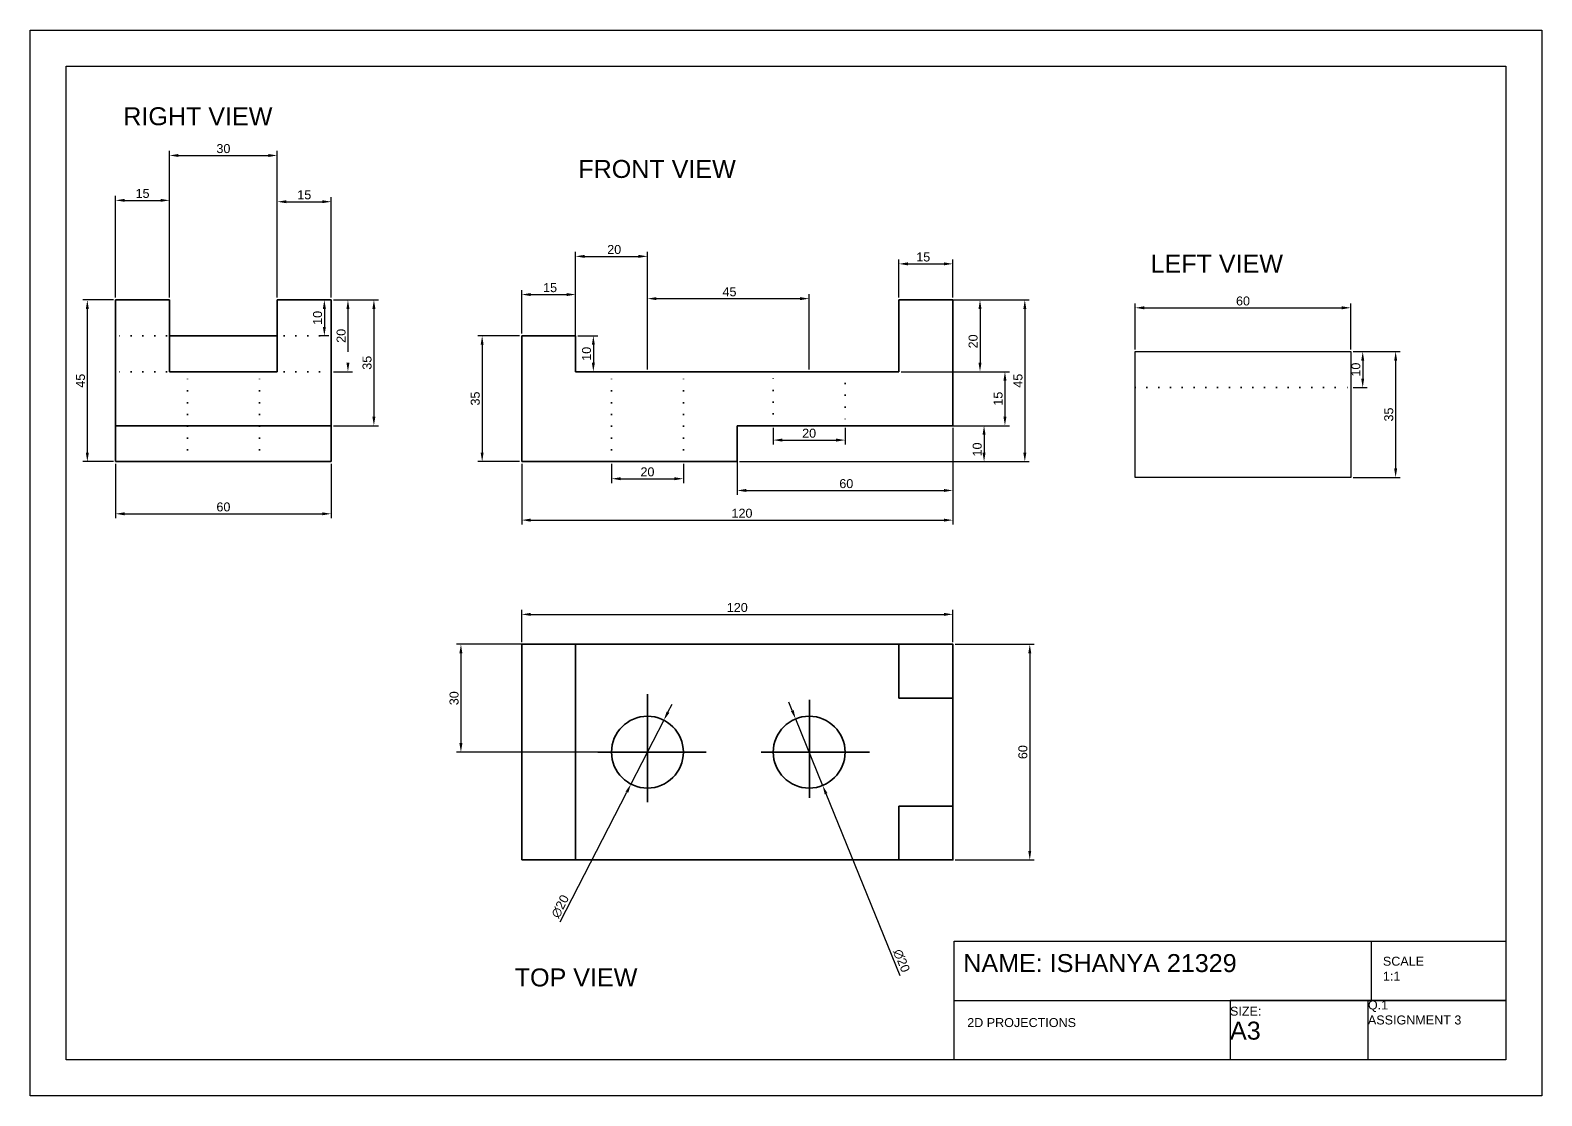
# Model space of a CAD drawing. Header units: millimetres. Extents: x 2797 to 3816, y 4625 to 5188.
# Drawn here: x 3395.1 to 3815.8, y 4891.7 to 5188.2 of the extents above; entities that cross this region are included whole.
import ezdxf

# ---------------------------------------------------------------- set-up
doc = ezdxf.new("R2010")
doc.units = ezdxf.units.MM
for name, pattern in [('ACAD_ISO02W100', [15, 12, -3]), ('ACAD_ISO07W100', [3, 0, -3]), ('DOT2', [3.175, 0, -3.175])]:
    doc.linetypes.add(name, pattern=pattern)
doc.layers.get('0').update_dxf_attribs({"lineweight": 35})
doc.layers.add('dim', color=7, linetype='ACAD_ISO07W100')
doc.layers.add('Layer1', color=7, linetype='ACAD_ISO07W100', lineweight=40)
doc.styles.get("Standard").update_dxf_attribs({"font": 'arial.ttf'})
doc.dimstyles.new('ISO-25', dxfattribs={"dimtxt": 2.5, "dimasz": 2.5, "dimexe": 1.25, "dimexo": 0.625, "dimtad": 1, "dimtxsty": 'Standard', "dimcen": 2.5, "dimclrd": 6, "dimclre": 160, "dimadec": 0, "dimazin": 0, "dimtfac": 1, "dimtmove": 0, "dimatfit": 3, "dimfxl": 1, "dimarcsym": 0})

# ---------------------------------------------------------------- blocks, each defined once
blk = doc.blocks.new('*D72')
at = {"layer": 'Defpoints', "color": 0, "linetype": 'Continuous', "lineweight": 30, "transparency": 16777216}
for p in [(3608.13, 4996.56), (3615.66, 4978.03)]:
    blk.add_point(p, dxfattribs=at)
at = {"layer": 'dim', "color": 6, "linetype": 'Continuous', "lineweight": -2, "transparency": 16777216}
for p, q in [((3607.19, 4998.88), (3606.25, 5001.19)), ((3608.13, 4996.56), (3615.66, 4978.03)), ((3637.2, 4925.02), (3616.6, 4975.72))]:
    blk.add_line(p, q, dxfattribs=at)
at = {"layer": 'dim', "color": 6, "linetype": 'Continuous', "lineweight": 30, "transparency": 16777216}
for points in [[(3607.58, 4999.04), (3606.81, 4998.72), (3608.13, 4996.56)], [(3616.99, 4975.87), (3616.22, 4975.56), (3615.66, 4978.03)]]:
    blk.add_solid(points, dxfattribs=at)
at = {"layer": 'dim', "color": 0, "linetype": 'Continuous', "lineweight": 25, "transparency": 16777216, "insert": (3637.61, 4929.26), "char_height": 2.5, "attachment_point": 5, "rotation": 292.1133}
blk.add_mtext('∅20', dxfattribs=at)
blk = doc.blocks.new('*D73')
at = {"layer": 'Defpoints', "color": 0, "linetype": 'Continuous', "lineweight": 30, "transparency": 16777216}
for p in [(3418.89, 5068.13), (3478.89, 5068.13), (3478.89, 5053.61)]:
    blk.add_point(p, dxfattribs=at)
at = {"layer": 'dim', "color": 160, "linetype": 'Continuous', "lineweight": -2, "transparency": 16777216}
for p, q in [((3418.89, 5067.51), (3418.89, 5052.36)), ((3478.89, 5067.51), (3478.89, 5052.36))]:
    blk.add_line(p, q, dxfattribs=at)
at = {"layer": 'dim', "color": 6, "linetype": 'Continuous', "lineweight": -2, "transparency": 16777216}
blk.add_line((3421.39, 5053.61), (3476.39, 5053.61), dxfattribs=at)
at = {"layer": 'dim', "color": 6, "linetype": 'Continuous', "lineweight": 30, "transparency": 16777216}
for points in [[(3421.39, 5054.03), (3421.39, 5053.19), (3418.89, 5053.61)], [(3476.39, 5054.03), (3476.39, 5053.19), (3478.89, 5053.61)]]:
    blk.add_solid(points, dxfattribs=at)
at = {"layer": 'dim', "color": 0, "linetype": 'Continuous', "lineweight": 25, "transparency": 16777216, "insert": (3448.89, 5055.51), "char_height": 2.5, "attachment_point": 5}
blk.add_mtext('60', dxfattribs=at)
blk = doc.blocks.new('*D74')
at = {"layer": 'Defpoints', "color": 0, "linetype": 'Continuous', "lineweight": 30, "transparency": 16777216}
for p in [(3636.9, 5113.13), (3636.9, 5093.13), (3659.45, 5093.13)]:
    blk.add_point(p, dxfattribs=at)
at = {"layer": 'dim', "color": 160, "linetype": 'Continuous', "lineweight": -2, "transparency": 16777216}
for p, q in [((3637.52, 5113.13), (3660.7, 5113.13)), ((3637.52, 5093.13), (3660.7, 5093.13))]:
    blk.add_line(p, q, dxfattribs=at)
at = {"layer": 'dim', "color": 6, "linetype": 'Continuous', "lineweight": -2, "transparency": 16777216}
blk.add_line((3659.45, 5110.63), (3659.45, 5095.63), dxfattribs=at)
at = {"layer": 'dim', "color": 6, "linetype": 'Continuous', "lineweight": 30, "transparency": 16777216}
for points in [[(3659.03, 5110.63), (3659.86, 5110.63), (3659.45, 5113.13)], [(3659.03, 5095.63), (3659.86, 5095.63), (3659.45, 5093.13)]]:
    blk.add_solid(points, dxfattribs=at)
at = {"layer": 'dim', "color": 0, "linetype": 'Continuous', "lineweight": 25, "transparency": 16777216, "insert": (3657.54, 5101.58), "char_height": 2.5, "attachment_point": 5, "rotation": 90}
blk.add_mtext('20', dxfattribs=at)
blk = doc.blocks.new('*D75')
at = {"layer": 'Defpoints', "color": 0, "linetype": 'Continuous', "lineweight": 30, "transparency": 16777216}
for p in [(3651.9, 5123.15), (3636.9, 5113.13), (3651.9, 5113.13)]:
    blk.add_point(p, dxfattribs=at)
at = {"layer": 'dim', "color": 160, "linetype": 'Continuous', "lineweight": -2, "transparency": 16777216}
for p, q in [((3636.9, 5113.76), (3636.9, 5124.4)), ((3651.9, 5113.76), (3651.9, 5124.4))]:
    blk.add_line(p, q, dxfattribs=at)
at = {"layer": 'dim', "color": 6, "linetype": 'Continuous', "lineweight": -2, "transparency": 16777216}
blk.add_line((3639.4, 5123.15), (3649.4, 5123.15), dxfattribs=at)
at = {"layer": 'dim', "color": 6, "linetype": 'Continuous', "lineweight": 30, "transparency": 16777216}
for points in [[(3639.4, 5123.57), (3639.4, 5122.73), (3636.9, 5123.15)], [(3649.4, 5123.57), (3649.4, 5122.73), (3651.9, 5123.15)]]:
    blk.add_solid(points, dxfattribs=at)
at = {"layer": 'dim', "color": 0, "linetype": 'Continuous', "lineweight": 25, "transparency": 16777216, "insert": (3643.65, 5125.05), "char_height": 2.5, "attachment_point": 5}
blk.add_mtext('15', dxfattribs=at)
blk = doc.blocks.new('*D76')
at = {"layer": 'Defpoints', "color": 0, "linetype": 'Continuous', "lineweight": 30, "transparency": 16777216}
for p in [(3636.9, 5093.13), (3636.9, 5078.13), (3666.39, 5078.13)]:
    blk.add_point(p, dxfattribs=at)
at = {"layer": 'dim', "color": 160, "linetype": 'Continuous', "lineweight": -2, "transparency": 16777216}
for p, q in [((3637.52, 5093.13), (3667.64, 5093.13)), ((3637.52, 5078.13), (3667.64, 5078.13))]:
    blk.add_line(p, q, dxfattribs=at)
at = {"layer": 'dim', "color": 6, "linetype": 'Continuous', "lineweight": -2, "transparency": 16777216}
blk.add_line((3666.39, 5090.63), (3666.39, 5080.63), dxfattribs=at)
at = {"layer": 'dim', "color": 6, "linetype": 'Continuous', "lineweight": 30, "transparency": 16777216}
for points in [[(3665.97, 5090.63), (3666.81, 5090.63), (3666.39, 5093.13)], [(3665.97, 5080.63), (3666.81, 5080.63), (3666.39, 5078.13)]]:
    blk.add_solid(points, dxfattribs=at)
at = {"layer": 'dim', "color": 0, "linetype": 'Continuous', "lineweight": 25, "transparency": 16777216, "insert": (3664.49, 5085.63), "char_height": 2.5, "attachment_point": 5, "rotation": 90}
blk.add_mtext('15', dxfattribs=at)
blk = doc.blocks.new('*D77')
at = {"layer": 'Defpoints', "color": 0, "linetype": 'Continuous', "lineweight": 30, "transparency": 16777216}
for p in [(3591.9, 5078.13), (3591.9, 5068.13), (3660.58, 5068.13)]:
    blk.add_point(p, dxfattribs=at)
at = {"layer": 'dim', "color": 160, "linetype": 'Continuous', "lineweight": -2, "transparency": 16777216}
for p, q in [((3592.52, 5078.13), (3661.83, 5078.13)), ((3592.52, 5068.13), (3661.83, 5068.13))]:
    blk.add_line(p, q, dxfattribs=at)
at = {"layer": 'dim', "color": 6, "linetype": 'Continuous', "lineweight": -2, "transparency": 16777216}
blk.add_line((3660.58, 5075.63), (3660.58, 5070.63), dxfattribs=at)
at = {"layer": 'dim', "color": 6, "linetype": 'Continuous', "lineweight": 30, "transparency": 16777216}
for points in [[(3660.16, 5075.63), (3661, 5075.63), (3660.58, 5078.13)], [(3660.16, 5070.63), (3661, 5070.63), (3660.58, 5068.13)]]:
    blk.add_solid(points, dxfattribs=at)
at = {"layer": 'dim', "color": 0, "linetype": 'Continuous', "lineweight": 25, "transparency": 16777216, "insert": (3658.68, 5071.51), "char_height": 2.5, "attachment_point": 5, "rotation": 90}
blk.add_mtext('10', dxfattribs=at)
blk = doc.blocks.new('*D78')
at = {"layer": 'Defpoints', "color": 0, "linetype": 'Continuous', "lineweight": 30, "transparency": 16777216}
for p in [(3531.9, 5103.13), (3520.9, 5068.13), (3531.9, 5068.13)]:
    blk.add_point(p, dxfattribs=at)
at = {"layer": 'dim', "color": 160, "linetype": 'Continuous', "lineweight": -2, "transparency": 16777216}
for p, q in [((3531.27, 5103.13), (3519.65, 5103.13)), ((3531.27, 5068.13), (3519.65, 5068.13))]:
    blk.add_line(p, q, dxfattribs=at)
at = {"layer": 'dim', "color": 6, "linetype": 'Continuous', "lineweight": -2, "transparency": 16777216}
blk.add_line((3520.9, 5100.63), (3520.9, 5070.63), dxfattribs=at)
at = {"layer": 'dim', "color": 6, "linetype": 'Continuous', "lineweight": 30, "transparency": 16777216}
for points in [[(3520.48, 5100.63), (3521.31, 5100.63), (3520.9, 5103.13)], [(3520.48, 5070.63), (3521.31, 5070.63), (3520.9, 5068.13)]]:
    blk.add_solid(points, dxfattribs=at)
at = {"layer": 'dim', "color": 0, "linetype": 'Continuous', "lineweight": 25, "transparency": 16777216, "insert": (3518.99, 5085.68), "char_height": 2.5, "attachment_point": 5, "rotation": 90}
blk.add_mtext('35', dxfattribs=at)
blk = doc.blocks.new('*D79')
at = {"layer": 'Defpoints', "color": 0, "linetype": 'Continuous', "lineweight": 30, "transparency": 16777216}
for p in [(3546.9, 5114.61), (3531.9, 5103.13), (3546.9, 5103.13)]:
    blk.add_point(p, dxfattribs=at)
at = {"layer": 'dim', "color": 160, "linetype": 'Continuous', "lineweight": -2, "transparency": 16777216}
for p, q in [((3531.9, 5103.76), (3531.9, 5115.86)), ((3546.9, 5103.76), (3546.9, 5115.86))]:
    blk.add_line(p, q, dxfattribs=at)
at = {"layer": 'dim', "color": 6, "linetype": 'Continuous', "lineweight": -2, "transparency": 16777216}
blk.add_line((3534.4, 5114.61), (3544.4, 5114.61), dxfattribs=at)
at = {"layer": 'dim', "color": 6, "linetype": 'Continuous', "lineweight": 30, "transparency": 16777216}
for points in [[(3534.4, 5115.03), (3534.4, 5114.2), (3531.9, 5114.61)], [(3544.4, 5115.03), (3544.4, 5114.2), (3546.9, 5114.61)]]:
    blk.add_solid(points, dxfattribs=at)
at = {"layer": 'dim', "color": 0, "linetype": 'Continuous', "lineweight": 25, "transparency": 16777216, "insert": (3539.81, 5116.52), "char_height": 2.5, "attachment_point": 5}
blk.add_mtext('15', dxfattribs=at)
blk = doc.blocks.new('*D80')
at = {"layer": 'Defpoints', "color": 0, "linetype": 'Continuous', "lineweight": 30, "transparency": 16777216}
for p in [(3591.9, 5078.13), (3651.9, 5078.13), (3651.9, 5060.1)]:
    blk.add_point(p, dxfattribs=at)
at = {"layer": 'dim', "color": 160, "linetype": 'Continuous', "lineweight": -2, "transparency": 16777216}
for p, q in [((3591.9, 5077.51), (3591.9, 5058.85)), ((3651.9, 5077.51), (3651.9, 5058.85))]:
    blk.add_line(p, q, dxfattribs=at)
at = {"layer": 'dim', "color": 6, "linetype": 'Continuous', "lineweight": -2, "transparency": 16777216}
blk.add_line((3594.4, 5060.1), (3649.4, 5060.1), dxfattribs=at)
at = {"layer": 'dim', "color": 6, "linetype": 'Continuous', "lineweight": 30, "transparency": 16777216}
for points in [[(3594.4, 5060.52), (3594.4, 5059.69), (3591.9, 5060.1)], [(3649.4, 5060.52), (3649.4, 5059.69), (3651.9, 5060.1)]]:
    blk.add_solid(points, dxfattribs=at)
at = {"layer": 'dim', "color": 0, "linetype": 'Continuous', "lineweight": 25, "transparency": 16777216, "insert": (3622.24, 5062), "char_height": 2.5, "attachment_point": 5}
blk.add_mtext('60', dxfattribs=at)
blk = doc.blocks.new('*D81')
at = {"layer": 'Defpoints', "color": 0, "linetype": 'Continuous', "lineweight": 30, "transparency": 16777216}
for p in [(3531.9, 5068.13), (3651.9, 5068.13), (3651.9, 5051.85)]:
    blk.add_point(p, dxfattribs=at)
at = {"layer": 'dim', "color": 160, "linetype": 'Continuous', "lineweight": -2, "transparency": 16777216}
for p, q in [((3531.9, 5067.51), (3531.9, 5050.6)), ((3651.9, 5067.51), (3651.9, 5050.6))]:
    blk.add_line(p, q, dxfattribs=at)
at = {"layer": 'dim', "color": 6, "linetype": 'Continuous', "lineweight": -2, "transparency": 16777216}
blk.add_line((3534.4, 5051.85), (3649.4, 5051.85), dxfattribs=at)
at = {"layer": 'dim', "color": 6, "linetype": 'Continuous', "lineweight": 30, "transparency": 16777216}
for points in [[(3534.4, 5052.27), (3534.4, 5051.43), (3531.9, 5051.85)], [(3649.4, 5052.27), (3649.4, 5051.43), (3651.9, 5051.85)]]:
    blk.add_solid(points, dxfattribs=at)
at = {"layer": 'dim', "color": 0, "linetype": 'Continuous', "lineweight": 25, "transparency": 16777216, "insert": (3593.21, 5053.75), "char_height": 2.5, "attachment_point": 5}
blk.add_mtext('120', dxfattribs=at)
blk = doc.blocks.new('*D82')
at = {"layer": 'Defpoints', "color": 0, "linetype": 'Continuous', "lineweight": 30, "transparency": 16777216}
for p in [(3433.89, 5140.82), (3418.89, 5113.13), (3433.89, 5113.13)]:
    blk.add_point(p, dxfattribs=at)
at = {"layer": 'dim', "color": 160, "linetype": 'Continuous', "lineweight": -2, "transparency": 16777216}
for p, q in [((3418.89, 5113.76), (3418.89, 5142.07)), ((3433.89, 5113.76), (3433.89, 5142.07))]:
    blk.add_line(p, q, dxfattribs=at)
at = {"layer": 'dim', "color": 6, "linetype": 'Continuous', "lineweight": -2, "transparency": 16777216}
blk.add_line((3421.39, 5140.82), (3431.39, 5140.82), dxfattribs=at)
at = {"layer": 'dim', "color": 6, "linetype": 'Continuous', "lineweight": 30, "transparency": 16777216}
for points in [[(3421.39, 5141.24), (3421.39, 5140.41), (3418.89, 5140.82)], [(3431.39, 5141.24), (3431.39, 5140.41), (3433.89, 5140.82)]]:
    blk.add_solid(points, dxfattribs=at)
at = {"layer": 'dim', "color": 0, "linetype": 'Continuous', "lineweight": 25, "transparency": 16777216, "insert": (3426.39, 5142.73), "char_height": 2.5, "attachment_point": 5}
blk.add_mtext('15', dxfattribs=at)
blk = doc.blocks.new('*D83')
at = {"layer": 'Defpoints', "color": 0, "linetype": 'Continuous', "lineweight": 30, "transparency": 16777216}
for p in [(3478.89, 5140.44), (3463.89, 5113.13), (3478.89, 5113.13)]:
    blk.add_point(p, dxfattribs=at)
at = {"layer": 'dim', "color": 160, "linetype": 'Continuous', "lineweight": -2, "transparency": 16777216}
for p, q in [((3463.89, 5113.76), (3463.89, 5141.69)), ((3478.89, 5113.76), (3478.89, 5141.69))]:
    blk.add_line(p, q, dxfattribs=at)
at = {"layer": 'dim', "color": 6, "linetype": 'Continuous', "lineweight": -2, "transparency": 16777216}
blk.add_line((3466.39, 5140.44), (3476.39, 5140.44), dxfattribs=at)
at = {"layer": 'dim', "color": 6, "linetype": 'Continuous', "lineweight": 30, "transparency": 16777216}
for points in [[(3466.39, 5140.86), (3466.39, 5140.03), (3463.89, 5140.44)], [(3476.39, 5140.86), (3476.39, 5140.03), (3478.89, 5140.44)]]:
    blk.add_solid(points, dxfattribs=at)
at = {"layer": 'dim', "color": 0, "linetype": 'Continuous', "lineweight": 25, "transparency": 16777216, "insert": (3471.39, 5142.35), "char_height": 2.5, "attachment_point": 5}
blk.add_mtext('15', dxfattribs=at)
blk = doc.blocks.new('*D84')
at = {"layer": 'Defpoints', "color": 0, "linetype": 'Continuous', "lineweight": 30, "transparency": 16777216}
for p in [(3463.89, 5153.31), (3433.89, 5113.13), (3463.89, 5113.13)]:
    blk.add_point(p, dxfattribs=at)
at = {"layer": 'dim', "color": 160, "linetype": 'Continuous', "lineweight": -2, "transparency": 16777216}
for p, q in [((3433.89, 5113.76), (3433.89, 5154.56)), ((3463.89, 5113.76), (3463.89, 5154.56))]:
    blk.add_line(p, q, dxfattribs=at)
at = {"layer": 'dim', "color": 6, "linetype": 'Continuous', "lineweight": -2, "transparency": 16777216}
blk.add_line((3436.39, 5153.31), (3461.39, 5153.31), dxfattribs=at)
at = {"layer": 'dim', "color": 6, "linetype": 'Continuous', "lineweight": 30, "transparency": 16777216}
for points in [[(3436.39, 5153.72), (3436.39, 5152.89), (3433.89, 5153.31)], [(3461.39, 5153.72), (3461.39, 5152.89), (3463.89, 5153.31)]]:
    blk.add_solid(points, dxfattribs=at)
at = {"layer": 'dim', "color": 0, "linetype": 'Continuous', "lineweight": 25, "transparency": 16777216, "insert": (3448.89, 5155.21), "char_height": 2.5, "attachment_point": 5}
blk.add_mtext('30', dxfattribs=at)
blk = doc.blocks.new('*D85')
at = {"layer": 'Defpoints', "color": 0, "linetype": 'Continuous', "lineweight": 30, "transparency": 16777216}
for p in [(3566.9, 5017.3), (3514.99, 4987.3), (3566.9, 4987.3)]:
    blk.add_point(p, dxfattribs=at)
at = {"layer": 'dim', "color": 160, "linetype": 'Continuous', "lineweight": -2, "transparency": 16777216}
for p, q in [((3566.27, 5017.3), (3513.74, 5017.3)), ((3566.27, 4987.3), (3513.74, 4987.3))]:
    blk.add_line(p, q, dxfattribs=at)
at = {"layer": 'dim', "color": 6, "linetype": 'Continuous', "lineweight": -2, "transparency": 16777216}
blk.add_line((3514.99, 5014.8), (3514.99, 4989.8), dxfattribs=at)
at = {"layer": 'dim', "color": 6, "linetype": 'Continuous', "lineweight": 30, "transparency": 16777216}
for points in [[(3514.57, 5014.8), (3515.4, 5014.8), (3514.99, 5017.3)], [(3514.57, 4989.8), (3515.4, 4989.8), (3514.99, 4987.3)]]:
    blk.add_solid(points, dxfattribs=at)
at = {"layer": 'dim', "color": 0, "linetype": 'Continuous', "lineweight": 25, "transparency": 16777216, "insert": (3513.09, 5002.3), "char_height": 2.5, "attachment_point": 5, "rotation": 90}
blk.add_mtext('30', dxfattribs=at)
blk = doc.blocks.new('*D86')
at = {"layer": 'Defpoints', "color": 0, "linetype": 'Continuous', "lineweight": 30, "transparency": 16777216}
for p in [(3571.47, 4996.19), (3562.32, 4978.4)]:
    blk.add_point(p, dxfattribs=at)
at = {"layer": 'dim', "color": 6, "linetype": 'Continuous', "lineweight": -2, "transparency": 16777216}
for p, q in [((3572.61, 4998.41), (3573.75, 5000.64)), ((3571.47, 4996.19), (3562.32, 4978.4)), ((3542.65, 4940.13), (3561.18, 4976.18))]:
    blk.add_line(p, q, dxfattribs=at)
at = {"layer": 'dim', "color": 6, "linetype": 'Continuous', "lineweight": 30, "transparency": 16777216}
for points in [[(3572.24, 4998.61), (3572.98, 4998.22), (3571.47, 4996.19)], [(3560.81, 4976.37), (3561.55, 4975.99), (3562.32, 4978.4)]]:
    blk.add_solid(points, dxfattribs=at)
at = {"layer": 'dim', "color": 0, "linetype": 'Continuous', "lineweight": 25, "transparency": 16777216, "insert": (3542.62, 4944.38), "char_height": 2.5, "attachment_point": 5, "rotation": 62.7958}
blk.add_mtext('∅20', dxfattribs=at)
blk = doc.blocks.new('*D87')
at = {"layer": 'Defpoints', "color": 0, "linetype": 'Continuous', "lineweight": 30, "transparency": 16777216}
for p in [(3566.9, 5125.24), (3546.9, 5093.13), (3566.9, 5093.13)]:
    blk.add_point(p, dxfattribs=at)
at = {"layer": 'dim', "color": 160, "linetype": 'Continuous', "lineweight": -2, "transparency": 16777216}
for p, q in [((3546.9, 5093.76), (3546.9, 5126.49)), ((3566.9, 5093.76), (3566.9, 5126.49))]:
    blk.add_line(p, q, dxfattribs=at)
at = {"layer": 'dim', "color": 6, "linetype": 'Continuous', "lineweight": -2, "transparency": 16777216}
blk.add_line((3549.4, 5125.24), (3564.4, 5125.24), dxfattribs=at)
at = {"layer": 'dim', "color": 6, "linetype": 'Continuous', "lineweight": 30, "transparency": 16777216}
for points in [[(3549.4, 5125.65), (3549.4, 5124.82), (3546.9, 5125.24)], [(3564.4, 5125.65), (3564.4, 5124.82), (3566.9, 5125.24)]]:
    blk.add_solid(points, dxfattribs=at)
at = {"layer": 'dim', "color": 0, "linetype": 'Continuous', "lineweight": 25, "transparency": 16777216, "insert": (3557.65, 5127.14), "char_height": 2.5, "attachment_point": 5}
blk.add_mtext('20', dxfattribs=at)
blk = doc.blocks.new('*D68')
at = {"layer": 'Defpoints', "color": 0, "linetype": 'Continuous', "lineweight": 30, "transparency": 16777216}
for p in [(3611.9, 5113.48), (3566.9, 5093.13), (3611.9, 5093.13)]:
    blk.add_point(p, dxfattribs=at)
at = {"layer": 'dim', "color": 160, "linetype": 'Continuous', "lineweight": -2, "transparency": 16777216}
for p, q in [((3566.9, 5093.76), (3566.9, 5114.73)), ((3611.9, 5093.76), (3611.9, 5114.73))]:
    blk.add_line(p, q, dxfattribs=at)
at = {"layer": 'dim', "color": 6, "linetype": 'Continuous', "lineweight": -2, "transparency": 16777216}
blk.add_line((3569.4, 5113.48), (3609.4, 5113.48), dxfattribs=at)
at = {"layer": 'dim', "color": 6, "linetype": 'Continuous', "lineweight": 30, "transparency": 16777216}
for points in [[(3569.4, 5113.89), (3569.4, 5113.06), (3566.9, 5113.48)], [(3609.4, 5113.89), (3609.4, 5113.06), (3611.9, 5113.48)]]:
    blk.add_solid(points, dxfattribs=at)
at = {"layer": 'dim', "color": 0, "linetype": 'Continuous', "lineweight": 25, "transparency": 16777216, "insert": (3589.73, 5115.37), "char_height": 2.5, "attachment_point": 5}
blk.add_mtext('45', dxfattribs=at)
blk = doc.blocks.new('*D69')
at = {"layer": 'Defpoints', "color": 0, "linetype": 'Continuous', "lineweight": 30, "transparency": 16777216}
for p in [(3546.9, 5103.13), (3546.9, 5093.13), (3551.84, 5093.13)]:
    blk.add_point(p, dxfattribs=at)
at = {"layer": 'dim', "color": 160, "linetype": 'Continuous', "lineweight": -2, "transparency": 16777216}
for p, q in [((3547.52, 5103.13), (3553.09, 5103.13)), ((3547.52, 5093.13), (3553.09, 5093.13))]:
    blk.add_line(p, q, dxfattribs=at)
at = {"layer": 'dim', "color": 6, "linetype": 'Continuous', "lineweight": -2, "transparency": 16777216}
blk.add_line((3551.84, 5100.63), (3551.84, 5095.63), dxfattribs=at)
at = {"layer": 'dim', "color": 6, "linetype": 'Continuous', "lineweight": 30, "transparency": 16777216}
for points in [[(3551.43, 5100.63), (3552.26, 5100.63), (3551.84, 5103.13)], [(3551.43, 5095.63), (3552.26, 5095.63), (3551.84, 5093.13)]]:
    blk.add_solid(points, dxfattribs=at)
at = {"layer": 'dim', "color": 0, "linetype": 'Continuous', "lineweight": 25, "transparency": 16777216, "insert": (3549.94, 5098.13), "char_height": 2.5, "attachment_point": 5, "rotation": 90}
blk.add_mtext('10', dxfattribs=at)
blk = doc.blocks.new('*D88')
at = {"layer": 'Defpoints', "color": 0, "linetype": 'Continuous', "lineweight": 30, "transparency": 16777216}
for p in [(3762.64, 5110.92), (3702.64, 5098.73), (3762.64, 5098.73)]:
    blk.add_point(p, dxfattribs=at)
at = {"layer": 'dim', "color": 160, "linetype": 'Continuous', "lineweight": -2, "transparency": 16777216}
for p, q in [((3702.64, 5099.36), (3702.64, 5112.17)), ((3762.64, 5099.36), (3762.64, 5112.17))]:
    blk.add_line(p, q, dxfattribs=at)
at = {"layer": 'dim', "color": 6, "linetype": 'Continuous', "lineweight": -2, "transparency": 16777216}
blk.add_line((3705.14, 5110.92), (3760.14, 5110.92), dxfattribs=at)
at = {"layer": 'dim', "color": 6, "linetype": 'Continuous', "lineweight": 30, "transparency": 16777216}
for points in [[(3705.14, 5111.34), (3705.14, 5110.51), (3702.64, 5110.92)], [(3760.14, 5111.34), (3760.14, 5110.51), (3762.64, 5110.92)]]:
    blk.add_solid(points, dxfattribs=at)
at = {"layer": 'dim', "color": 0, "linetype": 'Continuous', "lineweight": 25, "transparency": 16777216, "insert": (3732.64, 5112.82), "char_height": 2.5, "attachment_point": 5}
blk.add_mtext('60', dxfattribs=at)
blk = doc.blocks.new('*D89')
at = {"layer": 'Defpoints', "color": 0, "linetype": 'Continuous', "lineweight": 30, "transparency": 16777216}
for p in [(3762.64, 5098.73), (3762.64, 5063.73), (3775.12, 5063.73)]:
    blk.add_point(p, dxfattribs=at)
at = {"layer": 'dim', "color": 160, "linetype": 'Continuous', "lineweight": -2, "transparency": 16777216}
for p, q in [((3763.27, 5098.73), (3776.37, 5098.73)), ((3763.27, 5063.73), (3776.37, 5063.73))]:
    blk.add_line(p, q, dxfattribs=at)
at = {"layer": 'dim', "color": 6, "linetype": 'Continuous', "lineweight": -2, "transparency": 16777216}
blk.add_line((3775.12, 5096.23), (3775.12, 5066.23), dxfattribs=at)
at = {"layer": 'dim', "color": 6, "linetype": 'Continuous', "lineweight": 30, "transparency": 16777216}
for points in [[(3774.71, 5096.23), (3775.54, 5096.23), (3775.12, 5098.73)], [(3774.71, 5066.23), (3775.54, 5066.23), (3775.12, 5063.73)]]:
    blk.add_solid(points, dxfattribs=at)
at = {"layer": 'dim', "color": 0, "linetype": 'Continuous', "lineweight": 25, "transparency": 16777216, "insert": (3773.22, 5081.23), "char_height": 2.5, "attachment_point": 5, "rotation": 90}
blk.add_mtext('35', dxfattribs=at)
blk = doc.blocks.new('*D90')
at = {"layer": 'Defpoints', "color": 0, "linetype": 'ACAD_ISO02W100', "lineweight": 30, "transparency": 16777216}
for p in [(3762.64, 5098.73), (3762.64, 5088.73), (3765.96, 5088.73)]:
    blk.add_point(p, dxfattribs=at)
at = {"layer": 'dim', "color": 160, "linetype": 'ACAD_ISO02W100', "lineweight": -2, "transparency": 16777216}
for p, q in [((3763.27, 5098.73), (3767.21, 5098.73)), ((3763.27, 5088.73), (3767.21, 5088.73))]:
    blk.add_line(p, q, dxfattribs=at)
at = {"layer": 'dim', "color": 6, "linetype": 'ACAD_ISO02W100', "lineweight": -2, "transparency": 16777216}
blk.add_line((3765.96, 5096.23), (3765.96, 5091.23), dxfattribs=at)
at = {"layer": 'dim', "color": 6, "linetype": 'ACAD_ISO02W100', "lineweight": 30, "transparency": 16777216}
for points in [[(3765.54, 5096.23), (3766.37, 5096.23), (3765.96, 5098.73)], [(3765.54, 5091.23), (3766.37, 5091.23), (3765.96, 5088.73)]]:
    blk.add_solid(points, dxfattribs=at)
at = {"layer": 'dim', "color": 0, "linetype": 'ACAD_ISO02W100', "lineweight": 25, "transparency": 16777216, "insert": (3764.05, 5093.73), "char_height": 2.5, "attachment_point": 5, "rotation": 90}
blk.add_mtext('10', dxfattribs=at)
blk = doc.blocks.new('*D91')
at = {"layer": 'Defpoints', "color": 0, "linetype": 'ACAD_ISO02W100', "lineweight": 30, "transparency": 16777216}
for p in [(3478.89, 5113.13), (3478.89, 5093.13), (3483.55, 5093.13)]:
    blk.add_point(p, dxfattribs=at)
at = {"layer": 'dim', "color": 160, "linetype": 'ACAD_ISO02W100', "lineweight": -2, "transparency": 16777216}
for p, q in [((3479.51, 5113.13), (3484.8, 5113.13)), ((3479.51, 5093.13), (3484.8, 5093.13))]:
    blk.add_line(p, q, dxfattribs=at)
at = {"layer": 'dim', "color": 6, "linetype": 'ACAD_ISO02W100', "lineweight": -2, "transparency": 16777216}
blk.add_line((3483.55, 5110.63), (3483.55, 5095.63), dxfattribs=at)
at = {"layer": 'dim', "color": 6, "linetype": 'ACAD_ISO02W100', "lineweight": 30, "transparency": 16777216}
for points in [[(3483.13, 5110.63), (3483.96, 5110.63), (3483.55, 5113.13)], [(3483.13, 5095.63), (3483.96, 5095.63), (3483.55, 5093.13)]]:
    blk.add_solid(points, dxfattribs=at)
at = {"layer": 'dim', "color": 0, "linetype": 'ACAD_ISO02W100', "lineweight": 25, "transparency": 16777216, "insert": (3481.65, 5103.13), "char_height": 2.5, "attachment_point": 5, "rotation": 90}
blk.add_mtext('20', dxfattribs=at)
blk = doc.blocks.new('*D92')
at = {"layer": 'Defpoints', "color": 0, "linetype": 'ACAD_ISO02W100', "lineweight": 30, "transparency": 16777216}
for p in [(3478.89, 5113.13), (3476.99, 5103.13), (3478.89, 5103.13)]:
    blk.add_point(p, dxfattribs=at)
at = {"layer": 'dim', "color": 160, "linetype": 'ACAD_ISO02W100', "lineweight": -2, "transparency": 16777216}
for p, q in [((3478.26, 5113.13), (3475.74, 5113.13)), ((3478.26, 5103.13), (3475.74, 5103.13))]:
    blk.add_line(p, q, dxfattribs=at)
at = {"layer": 'dim', "color": 6, "linetype": 'ACAD_ISO02W100', "lineweight": -2, "transparency": 16777216}
blk.add_line((3476.99, 5110.63), (3476.99, 5105.63), dxfattribs=at)
at = {"layer": 'dim', "color": 6, "linetype": 'ACAD_ISO02W100', "lineweight": 30, "transparency": 16777216}
for points in [[(3476.57, 5110.63), (3477.4, 5110.63), (3476.99, 5113.13)], [(3476.57, 5105.63), (3477.4, 5105.63), (3476.99, 5103.13)]]:
    blk.add_solid(points, dxfattribs=at)
at = {"layer": 'dim', "color": 0, "linetype": 'ACAD_ISO02W100', "lineweight": 25, "transparency": 16777216, "insert": (3475.09, 5108.13), "char_height": 2.5, "attachment_point": 5, "rotation": 90}
blk.add_mtext('10', dxfattribs=at)
blk = doc.blocks.new('*D93')
at = {"layer": 'Defpoints', "color": 0, "linetype": 'Continuous', "lineweight": 30, "transparency": 16777216}
for p in [(3651.9, 5017.3), (3651.9, 4957.3), (3673.3, 4957.3)]:
    blk.add_point(p, dxfattribs=at)
at = {"layer": 'dim', "color": 160, "linetype": 'Continuous', "lineweight": -2, "transparency": 16777216}
for p, q in [((3652.52, 5017.3), (3674.55, 5017.3)), ((3652.52, 4957.3), (3674.55, 4957.3))]:
    blk.add_line(p, q, dxfattribs=at)
at = {"layer": 'dim', "color": 6, "linetype": 'Continuous', "lineweight": -2, "transparency": 16777216}
blk.add_line((3673.3, 5014.8), (3673.3, 4959.8), dxfattribs=at)
at = {"layer": 'dim', "color": 6, "linetype": 'Continuous', "lineweight": 30, "transparency": 16777216}
for points in [[(3672.88, 5014.8), (3673.71, 5014.8), (3673.3, 5017.3)], [(3672.88, 4959.8), (3673.71, 4959.8), (3673.3, 4957.3)]]:
    blk.add_solid(points, dxfattribs=at)
at = {"layer": 'dim', "color": 0, "linetype": 'Continuous', "lineweight": 25, "transparency": 16777216, "insert": (3671.39, 4987.3), "char_height": 2.5, "attachment_point": 5, "rotation": 90}
blk.add_mtext('60', dxfattribs=at)
blk = doc.blocks.new('*D94')
at = {"layer": 'Defpoints', "color": 0, "linetype": 'Continuous', "lineweight": 30, "transparency": 16777216}
for p in [(3556.9, 5068.13), (3576.9, 5068.13), (3576.9, 5063.37)]:
    blk.add_point(p, dxfattribs=at)
at = {"layer": 'dim', "color": 160, "linetype": 'Continuous', "lineweight": -2, "transparency": 16777216}
for p, q in [((3556.9, 5067.51), (3556.9, 5062.12)), ((3576.9, 5067.51), (3576.9, 5062.12))]:
    blk.add_line(p, q, dxfattribs=at)
at = {"layer": 'dim', "color": 6, "linetype": 'Continuous', "lineweight": -2, "transparency": 16777216}
blk.add_line((3559.4, 5063.37), (3574.4, 5063.37), dxfattribs=at)
at = {"layer": 'dim', "color": 6, "linetype": 'Continuous', "lineweight": 30, "transparency": 16777216}
for points in [[(3559.4, 5063.79), (3559.4, 5062.96), (3556.9, 5063.37)], [(3574.4, 5063.79), (3574.4, 5062.96), (3576.9, 5063.37)]]:
    blk.add_solid(points, dxfattribs=at)
at = {"layer": 'dim', "color": 0, "linetype": 'Continuous', "lineweight": 25, "transparency": 16777216, "insert": (3566.9, 5065.27), "char_height": 2.5, "attachment_point": 5}
blk.add_mtext('20', dxfattribs=at)
blk = doc.blocks.new('*D95')
at = {"layer": 'Defpoints', "color": 0, "linetype": 'Continuous', "lineweight": 30, "transparency": 16777216}
for p in [(3601.9, 5078.13), (3621.9, 5078.13), (3621.9, 5074.12)]:
    blk.add_point(p, dxfattribs=at)
at = {"layer": 'dim', "color": 160, "linetype": 'Continuous', "lineweight": -2, "transparency": 16777216}
for p, q in [((3601.9, 5077.51), (3601.9, 5072.87)), ((3621.9, 5077.51), (3621.9, 5072.87))]:
    blk.add_line(p, q, dxfattribs=at)
at = {"layer": 'dim', "color": 6, "linetype": 'Continuous', "lineweight": -2, "transparency": 16777216}
blk.add_line((3604.4, 5074.12), (3619.4, 5074.12), dxfattribs=at)
at = {"layer": 'dim', "color": 6, "linetype": 'Continuous', "lineweight": 30, "transparency": 16777216}
for points in [[(3604.4, 5074.54), (3604.4, 5073.7), (3601.9, 5074.12)], [(3619.4, 5074.54), (3619.4, 5073.7), (3621.9, 5074.12)]]:
    blk.add_solid(points, dxfattribs=at)
at = {"layer": 'dim', "color": 0, "linetype": 'Continuous', "lineweight": 25, "transparency": 16777216, "insert": (3611.9, 5076.02), "char_height": 2.5, "attachment_point": 5}
blk.add_mtext('20', dxfattribs=at)
blk = doc.blocks.new('*D70')
at = {"layer": 'Defpoints', "color": 0, "linetype": 'Continuous', "lineweight": 30, "transparency": 16777216}
for p in [(3411.02, 5113.13), (3418.89, 5113.13), (3418.89, 5068.13)]:
    blk.add_point(p, dxfattribs=at)
at = {"layer": 'dim', "color": 160, "linetype": 'Continuous', "lineweight": -2, "transparency": 16777216}
for p, q in [((3418.26, 5113.13), (3409.77, 5113.13)), ((3418.26, 5068.13), (3409.77, 5068.13))]:
    blk.add_line(p, q, dxfattribs=at)
at = {"layer": 'dim', "color": 6, "linetype": 'Continuous', "lineweight": -2, "transparency": 16777216}
blk.add_line((3411.02, 5070.63), (3411.02, 5110.63), dxfattribs=at)
at = {"layer": 'dim', "color": 6, "linetype": 'Continuous', "lineweight": 30, "transparency": 16777216}
for points in [[(3410.6, 5110.63), (3411.43, 5110.63), (3411.02, 5113.13)], [(3410.6, 5070.63), (3411.43, 5070.63), (3411.02, 5068.13)]]:
    blk.add_solid(points, dxfattribs=at)
at = {"layer": 'dim', "color": 0, "linetype": 'Continuous', "lineweight": 25, "transparency": 16777216, "insert": (3409.12, 5090.63), "char_height": 2.5, "attachment_point": 5, "rotation": 90}
blk.add_mtext('45', dxfattribs=at)
blk = doc.blocks.new('*D71')
at = {"layer": 'Defpoints', "color": 0, "linetype": 'Continuous', "lineweight": 30, "transparency": 16777216}
for p in [(3636.9, 5113.13), (3636.9, 5068.13), (3671.92, 5068.13)]:
    blk.add_point(p, dxfattribs=at)
at = {"layer": 'dim', "color": 160, "linetype": 'Continuous', "lineweight": -2, "transparency": 16777216}
for p, q in [((3637.52, 5113.13), (3673.17, 5113.13)), ((3637.52, 5068.13), (3673.17, 5068.13))]:
    blk.add_line(p, q, dxfattribs=at)
at = {"layer": 'dim', "color": 6, "linetype": 'Continuous', "lineweight": -2, "transparency": 16777216}
blk.add_line((3671.92, 5110.63), (3671.92, 5070.63), dxfattribs=at)
at = {"layer": 'dim', "color": 6, "linetype": 'Continuous', "lineweight": 30, "transparency": 16777216}
for points in [[(3671.51, 5110.63), (3672.34, 5110.63), (3671.92, 5113.13)], [(3671.51, 5070.63), (3672.34, 5070.63), (3671.92, 5068.13)]]:
    blk.add_solid(points, dxfattribs=at)
at = {"layer": 'dim', "color": 0, "linetype": 'Continuous', "lineweight": 25, "transparency": 16777216, "insert": (3670.03, 5090.63), "char_height": 2.5, "attachment_point": 5, "rotation": 90}
blk.add_mtext('45', dxfattribs=at)
blk = doc.blocks.new('*D96')
at = {"layer": 'Defpoints', "color": 0, "linetype": 'Continuous', "lineweight": 30, "transparency": 16777216}
for p in [(3478.89, 5113.13), (3478.89, 5078.13), (3490.77, 5078.13)]:
    blk.add_point(p, dxfattribs=at)
at = {"layer": 'dim', "color": 160, "linetype": 'Continuous', "lineweight": -2, "transparency": 16777216}
for p, q in [((3479.51, 5113.13), (3492.02, 5113.13)), ((3479.51, 5078.13), (3492.02, 5078.13))]:
    blk.add_line(p, q, dxfattribs=at)
at = {"layer": 'dim', "color": 6, "linetype": 'Continuous', "lineweight": -2, "transparency": 16777216}
blk.add_line((3490.77, 5110.63), (3490.77, 5080.63), dxfattribs=at)
at = {"layer": 'dim', "color": 6, "linetype": 'Continuous', "lineweight": 30, "transparency": 16777216}
for points in [[(3490.35, 5110.63), (3491.19, 5110.63), (3490.77, 5113.13)], [(3490.35, 5080.63), (3491.19, 5080.63), (3490.77, 5078.13)]]:
    blk.add_solid(points, dxfattribs=at)
at = {"layer": 'dim', "color": 0, "linetype": 'Continuous', "lineweight": 30, "transparency": 16777216, "insert": (3488.87, 5095.63), "char_height": 2.5, "attachment_point": 5, "rotation": 90}
blk.add_mtext('35', dxfattribs=at)
blk = doc.blocks.new('*D97')
at = {"layer": 'Defpoints', "color": 0, "linetype": 'Continuous', "lineweight": 30, "transparency": 16777216}
for p in [(3651.9, 5025.63), (3531.9, 5017.3), (3651.9, 5017.3)]:
    blk.add_point(p, dxfattribs=at)
at = {"layer": 'dim', "color": 160, "linetype": 'Continuous', "lineweight": -2, "transparency": 16777216}
for p, q in [((3531.9, 5017.92), (3531.9, 5026.88)), ((3651.9, 5017.92), (3651.9, 5026.88))]:
    blk.add_line(p, q, dxfattribs=at)
at = {"layer": 'dim', "color": 6, "linetype": 'Continuous', "lineweight": -2, "transparency": 16777216}
blk.add_line((3534.4, 5025.63), (3649.4, 5025.63), dxfattribs=at)
at = {"layer": 'dim', "color": 6, "linetype": 'Continuous', "lineweight": 30, "transparency": 16777216}
for points in [[(3534.4, 5026.04), (3534.4, 5025.21), (3531.9, 5025.63)], [(3649.4, 5026.04), (3649.4, 5025.21), (3651.9, 5025.63)]]:
    blk.add_solid(points, dxfattribs=at)
at = {"layer": 'dim', "color": 0, "linetype": 'Continuous', "lineweight": 25, "transparency": 16777216, "insert": (3591.9, 5027.53), "char_height": 2.5, "attachment_point": 5}
blk.add_mtext('120', dxfattribs=at)

msp = doc.modelspace()

# ---------------------------------------------------------------- linework, layer by layer
for p, q in [((3418.89, 5068.133), (3418.89, 5113.133)), ((3418.89, 5113.133), (3433.89, 5113.133)), ((3433.89, 5113.133), (3433.89, 5093.133)), ((3463.89, 5093.133), (3463.89, 5113.133)), ((3463.89, 5113.133), (3478.89, 5113.133)), ((3478.89, 5113.133), (3478.89, 5068.133)), ((3636.897, 5113.133), (3651.897, 5113.133)), ((3433.89, 5103.133), (3463.89, 5103.133)), ((3531.897, 5068.133), (3531.897, 5103.133)), ((3531.897, 5103.133), (3546.897, 5103.133)), ((3546.897, 5103.133), (3546.897, 5093.133)), ((3433.89, 5093.133), (3463.89, 5093.133)), ((3418.89, 5078.133), (3478.89, 5078.133)), ((3651.897, 5078.133), (3591.897, 5078.133)), ((3591.897, 5078.133), (3591.897, 5068.133)), ((3478.89, 5068.133), (3418.89, 5068.133)), ((3591.897, 5068.133), (3531.897, 5068.133)), ((3546.897, 4957.298), (3546.897, 5017.298)), ((3636.897, 5017.298), (3636.897, 5002.298)), ((3566.897, 4987.298), (3566.897, 5003.467)), ((3566.897, 5003.467), (3566.897, 4977.298)), ((3611.987, 4987.298), (3611.987, 5001.882)), ((3611.987, 5001.882), (3611.987, 4974.602)), ((3636.897, 5002.298), (3651.897, 5002.298)), ((3583.234, 4987.298), (3553.082, 4987.298)), ((3553.082, 4987.298), (3566.897, 4987.298)), ((3566.897, 4987.298), (3583.234, 4987.298)), ((3628.675, 4987.298), (3598.576, 4987.298)), ((3598.576, 4987.298), (3611.987, 4987.298)), ((3611.807, 4987.298), (3628.675, 4987.298)), ((3566.897, 4977.298), (3566.897, 4973.339)), ((3636.897, 4972.298), (3636.897, 4957.298)), ((3636.897, 4972.298), (3651.897, 4972.298))]:
    msp.add_line(p, q)
at = {"linetype": 'DOT2'}
for p, q in [((3478.89, 5103.133), (3418.89, 5103.133)), ((3478.89, 5093.133), (3418.89, 5093.133)), ((3438.89, 5068.133), (3438.89, 5093.133)), ((3458.89, 5068.133), (3458.89, 5093.133)), ((3556.897, 5068.133), (3556.897, 5093.133)), ((3576.897, 5068.133), (3576.897, 5093.133)), ((3601.897, 5078.133), (3601.897, 5093.133)), ((3621.897, 5093.133), (3621.897, 5078.133)), ((3702.642, 5088.73), (3762.642, 5088.73))]:
    msp.add_line(p, q, dxfattribs=at)
at = {"linetype": 'ACAD_ISO02W100'}
msp.add_line((3611.897, 5078.133), (3621.897, 5078.133), dxfattribs=at)
at = {"lineweight": 30}
for points in [[(3395.127, 5188.153), (3815.79, 5188.153), (3815.79, 4891.695), (3395.127, 4891.695)], [(3405.127, 5178.153), (3805.79, 5178.153), (3805.79, 4901.695), (3405.127, 4901.695)]]:
    msp.add_lwpolyline(points, close=True, dxfattribs=at)
msp.add_lwpolyline([(3531.897, 4957.298), (3651.897, 4957.298), (3651.897, 5017.298), (3531.897, 5017.298)], close=True)
for centre in [(3566.897, 4987.298), (3611.897, 4987.298)]:
    msp.add_circle(centre, 10)
at = {"layer": 'Layer1', "linetype": 'Continuous', "lineweight": 35}
for p, q in [((3636.897, 5093.133), (3636.897, 5113.133)), ((3651.897, 5113.133), (3651.897, 5078.133)), ((3546.897, 5093.133), (3636.897, 5093.133))]:
    msp.add_line(p, q, dxfattribs=at)
at = {"layer": 'Layer1', "linetype": 'Continuous', "lineweight": 25}
for p, q in [((3702.642, 5063.73), (3702.642, 5098.73)), ((3702.642, 5098.73), (3762.642, 5098.73)), ((3762.642, 5098.73), (3762.642, 5063.73)), ((3762.642, 5063.73), (3702.642, 5063.73))]:
    msp.add_line(p, q, dxfattribs=at)
at = {"layer": 'Layer1', "linetype": 'Continuous', "lineweight": 30}
for p, q in [((3768.277, 4934.698), (3768.277, 4918.196)), ((3652.26, 4918.196), (3805.79, 4918.196)), ((3805.79, 4918.196), (3729.025, 4918.196)), ((3729.025, 4918.196), (3729.025, 4901.695)), ((3767.407, 4918.196), (3767.407, 4901.695))]:
    msp.add_line(p, q, dxfattribs=at)
msp.add_lwpolyline([(3805.79, 4901.695), (3652.26, 4901.695), (3652.26, 4934.698), (3805.79, 4934.698)], close=True, dxfattribs=at)

# ---------------------------------------------------------------- texts
at = {"lineweight": 25, "insert": (3529.958, 4927.119), "char_height": 5, "attachment_point": 1}
msp.add_mtext_dynamic_manual_height_columns('TOP VIEW', width=72.39915, gutter_width=12.5, heights=[0], dxfattribs=at)
at = {"layer": 'Layer1', "linetype": 'ACAD_ISO02W100', "lineweight": 25, "char_height": 5, "attachment_point": 1}
for s, width, insert in [('RIGHT VIEW', 67.05656, (3421.021, 5166.723)), ('FRONT VIEW', 57.77641, (3547.651, 5152.061)), ('LEFT VIEW', 58.97385, (3706.91, 5125.744))]:
    msp.add_mtext_dynamic_manual_height_columns(s, width=width, gutter_width=12.5, heights=[0], dxfattribs=dict(at, insert=insert))
at = {"layer": 'Layer1', "linetype": 'Continuous', "lineweight": 30, "attachment_point": 1}
for s, width, heights, insert, char_height in [('NAME: ISHANYA 21329', 127.2659, [0], (3654.799, 4931.11), 5), ('SCALE\\P1:1', 24.76988, [0], (3771.571, 4930.379), 2.5), ('Q.1\\PASSIGNMENT 3\\P', 29.2998, [10.617], (3767.407, 4918.196), 2.5), ('2D PROJECTIONS', 66.5004, [0], (3655.897, 4913.31), 2.5), ('SIZE:{\\H2x; A3}', 14.72588, [0], (3729.025, 4916.48), 2.5)]:
    msp.add_mtext_dynamic_manual_height_columns(s, width=width, gutter_width=12.5, heights=heights, dxfattribs=dict(at, insert=insert, char_height=char_height))

# ---------------------------------------------------------------- dimensions: what is measured, and where the dimension line sits
at = {"layer": 'dim', "linetype": 'Continuous', "lineweight": 25}
for base, p1, p2, picture, middle in [((3463.89, 5153.306), (3433.89, 5113.133), (3463.89, 5113.133), '*D84', (3448.89, 5153.306)), ((3566.897, 5125.236), (3546.897, 5093.133), (3566.897, 5093.133), '*D87', (3557.653, 5125.236)), ((3651.897, 5123.149), (3636.897, 5113.133), (3651.897, 5113.133), '*D75', (3643.647, 5123.149)), ((3546.897, 5114.614), (3531.897, 5103.133), (3546.897, 5103.133), '*D79', (3539.808, 5114.614)), ((3611.897, 5113.476), (3566.897, 5093.133), (3611.897, 5093.133), '*D68', (3589.734, 5113.476)), ((3651.897, 5060.103), (3591.897, 5078.133), (3651.897, 5078.133), '*D80', (3622.236, 5060.103)), ((3651.897, 5051.85), (3531.897, 5068.133), (3651.897, 5068.133), '*D81', (3593.215, 5051.85))]:
    dim = msp.add_linear_dim(base=base, p1=p1, p2=p2, dimstyle='ISO-25', dxfattribs=at)
    dim.commit()
    dim.dimension.update_dxf_attribs({"geometry": picture, "text_midpoint": middle, "dimtype": 160})
for base, p1, p2, picture, middle in [((3433.89, 5140.825), (3418.89, 5113.133), (3433.89, 5113.133), '*D82', (3426.39, 5142.726)), ((3478.89, 5140.445), (3463.89, 5113.133), (3478.89, 5113.133), '*D83', (3471.39, 5142.346)), ((3762.642, 5110.923), (3702.642, 5098.73), (3762.642, 5098.73), '*D88', (3732.642, 5112.825)), ((3621.897, 5074.12), (3601.897, 5078.133), (3621.897, 5078.133), '*D95', (3611.897, 5076.022)), ((3478.89, 5053.611), (3418.89, 5068.133), (3478.89, 5068.133), '*D73', (3448.89, 5055.512)), ((3576.897, 5063.373), (3556.897, 5068.133), (3576.897, 5068.133), '*D94', (3566.897, 5065.274)), ((3651.897, 5025.628), (3531.897, 5017.298), (3651.897, 5017.298), '*D97', (3591.897, 5027.529))]:
    dim = msp.add_linear_dim(base=base, p1=p1, p2=p2, dimstyle='ISO-25', dxfattribs=at)
    dim.commit()
    dim.dimension.update_dxf_attribs({"geometry": picture, "text_midpoint": middle})
for base, p1, p2, picture, middle in [((3411.018, 5113.133), (3418.89, 5068.133), (3418.89, 5113.133), '*D70', (3409.122, 5090.633)), ((3671.922, 5068.133), (3636.897, 5113.133), (3636.897, 5068.133), '*D71', (3670.026, 5090.633)), ((3551.842, 5093.133), (3546.897, 5103.133), (3546.897, 5093.133), '*D69', (3549.941, 5098.133)), ((3775.122, 5063.73), (3762.642, 5098.73), (3762.642, 5063.73), '*D89', (3773.22, 5081.23)), ((3514.987, 4987.298), (3566.897, 5017.298), (3566.897, 4987.298), '*D85', (3513.085, 5002.298)), ((3673.295, 4957.298), (3651.897, 5017.298), (3651.897, 4957.298), '*D93', (3671.394, 4987.298))]:
    dim = msp.add_linear_dim(base=base, p1=p1, p2=p2, angle=90, dimstyle='ISO-25', dxfattribs=at)
    dim.commit()
    dim.dimension.update_dxf_attribs({"geometry": picture, "text_midpoint": middle})
at = {"layer": 'dim', "linetype": 'ACAD_ISO02W100', "lineweight": 25}
dim = msp.add_linear_dim(base=(3476.988, 5103.133), p1=(3478.89, 5113.133), p2=(3478.89, 5103.133), angle=90, dimstyle='ISO-25', dxfattribs=at)
dim.commit()
dim.dimension.update_dxf_attribs({"geometry": '*D92', "text_midpoint": (3476.988, 5108.133), "dimtype": 160})
for base, p1, p2, picture, middle in [((3483.546, 5093.133), (3478.89, 5113.133), (3478.89, 5093.133), '*D91', (3481.645, 5103.133)), ((3765.956, 5088.73), (3762.642, 5098.73), (3762.642, 5088.73), '*D90', (3764.054, 5093.73))]:
    dim = msp.add_linear_dim(base=base, p1=p1, p2=p2, angle=90, dimstyle='ISO-25', dxfattribs=at)
    dim.commit()
    dim.dimension.update_dxf_attribs({"geometry": picture, "text_midpoint": middle})
at = {"layer": 'dim', "linetype": 'Continuous', "lineweight": 30}
dim = msp.add_linear_dim(base=(3490.771, 5078.133), p1=(3478.89, 5113.133), p2=(3478.89, 5078.133), angle=90, dimstyle='ISO-25', dxfattribs=at)
dim.commit()
dim.dimension.update_dxf_attribs({"geometry": '*D96', "text_midpoint": (3488.869, 5095.633)})
at = {"layer": 'dim', "linetype": 'Continuous', "lineweight": 25}
for base, p1, p2, picture, middle in [((3659.445, 5093.133), (3636.897, 5113.133), (3636.897, 5093.133), '*D74', (3659.445, 5101.578)), ((3520.896, 5068.133), (3531.897, 5103.133), (3531.897, 5068.133), '*D78', (3520.896, 5085.68)), ((3666.389, 5078.133), (3636.897, 5093.133), (3636.897, 5078.133), '*D76', (3666.389, 5085.633)), ((3660.581, 5068.133), (3591.897, 5078.133), (3591.897, 5068.133), '*D77', (3660.581, 5071.514))]:
    dim = msp.add_linear_dim(base=base, p1=p1, p2=p2, angle=90, dimstyle='ISO-25', dxfattribs=at)
    dim.commit()
    dim.dimension.update_dxf_attribs({"geometry": picture, "text_midpoint": middle, "dimtype": 160})
for p1, p2, picture, middle in [((3571.468, 4996.191), (3562.325, 4978.404), '*D86', (3544.374, 4943.482)), ((3608.132, 4996.562), (3615.661, 4978.033), '*D72', (3635.78, 4928.519))]:
    dim = msp.add_diameter_dim_2p(p1=p1, p2=p2, dimstyle='ISO-25', dxfattribs=at)
    dim.commit()
    dim.dimension.update_dxf_attribs({"geometry": picture, "text_midpoint": middle, "dimtype": 163})

doc.saveas('drawing.dxf')
